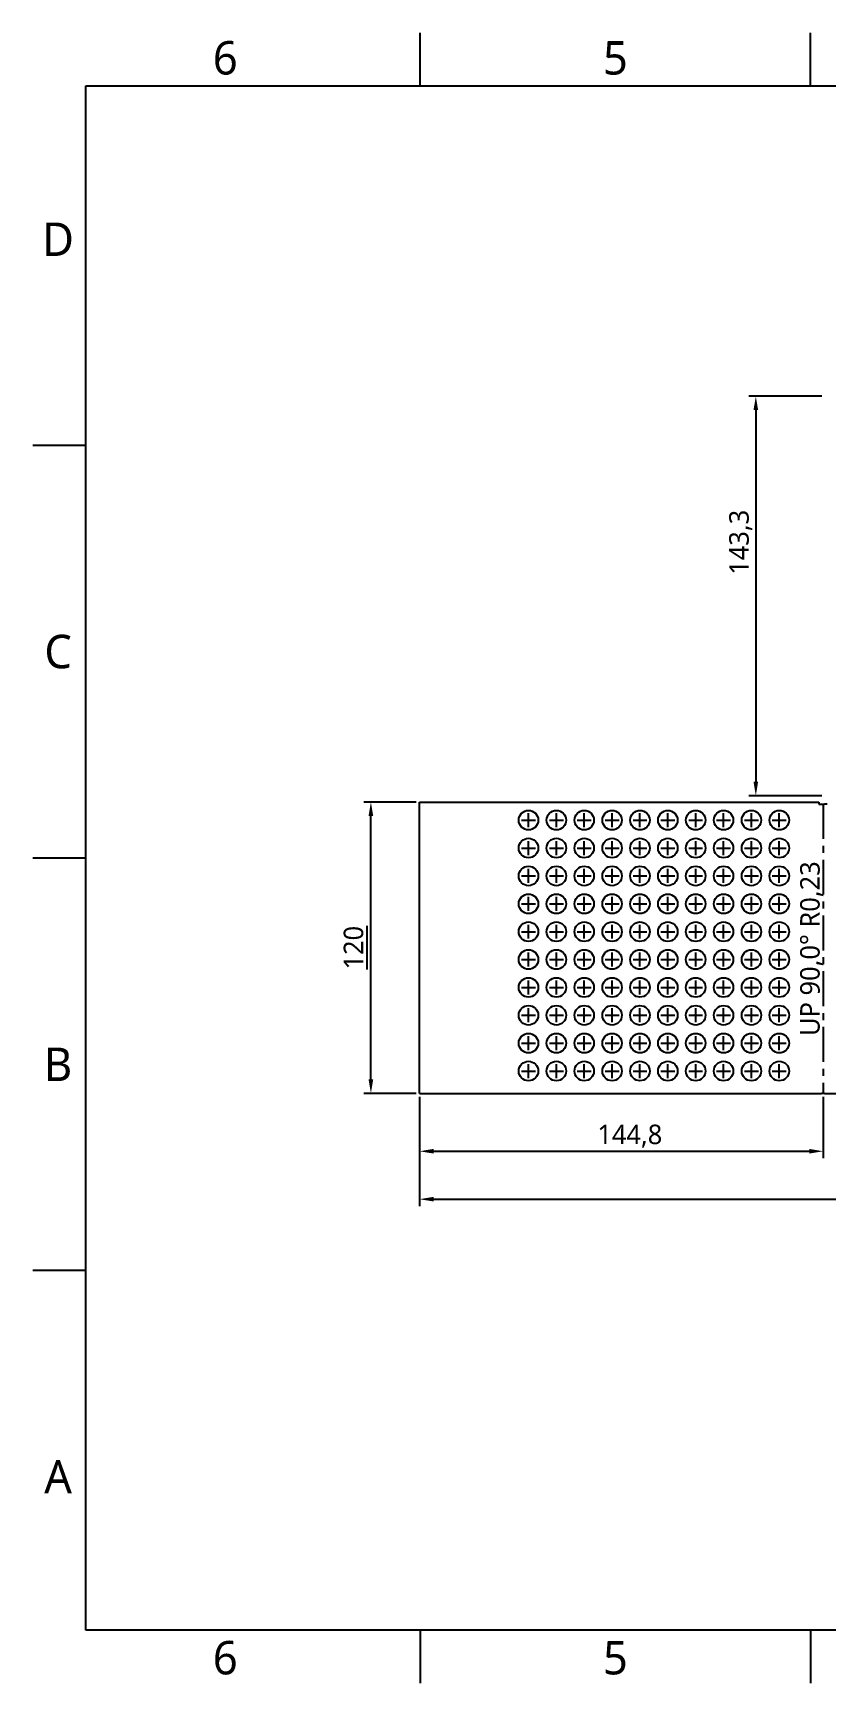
# Model space of a CAD drawing. Extents: x 1 to 420, y 0 to 296.
# Drawn here: x 1 to 143.1, y 0.5 to 296.5 of the extents above; entities that cross this region are included whole.
import ezdxf

# ---------------------------------------------------------------- set-up
doc = ezdxf.new("R2010")
doc.units = 0
doc.header["$LTSCALE"] = 12.7
doc.header["$PDMODE"] = 33
doc.header["$PDSIZE"] = 1
doc.linetypes.add('CENTER', pattern=[0.787402, 0.492126, -0.098425, 0.098425, -0.098425])
doc.layers.get('DEFPOINTS').update_dxf_attribs({"linetype": 'CONTINUOUS'})
for name, color, linetype in [('ANNOTATION_TEXT', 7, 'CONTINUOUS'), ('BORDER_FRAME', 7, 'CONTINUOUS'), ('BORDER_ZONES', 7, 'CONTINUOUS'), ('CENTERMARKS', 7, 'CONTINUOUS'), ('SHEETMETAL_BEND_LINES_UP', 7, 'CENTER'), ('VISIBLE', 7, 'CONTINUOUS')]:
    doc.layers.add(name, color=color, linetype=linetype)
doc.styles.add('ONSHAPE-STANDARD', font='NotoSans-Regular.ttf')
doc.styles.add('ONSHAPE-STANDARD-DIMENSION', font='')
doc.styles.get('ONSHAPE-STANDARD-DIMENSION').set_extended_font_data('Noto Sans')
doc.dimstyles.new('ONSHAPE-ISO-25$0', dxfattribs={"dimtxt": 3.5, "dimasz": 2.5, "dimexe": 1.25, "dimexo": 0.625, "dimtad": 1, "dimtxsty": 'ONSHAPE-STANDARD-DIMENSION', "dimcen": 2.5, "dimclrd": 7, "dimclre": 7, "dimclrt": 7, "dimazin": 3, "dimtfac": 1, "dimtmove": 0, "dimatfit": 3})

# ---------------------------------------------------------------- blocks, each defined once
blk = doc.blocks.new('*D2')
at = {"layer": 'ANNOTATION_TEXT', "color": 7}
for p, q in [((142.55, 231.34), (129.45, 231.34)), ((130.7, 228.84), (130.7, 162.18)), ((142.55, 159.68), (129.45, 159.68))]:
    blk.add_line(p, q, dxfattribs=at)
for points in [[(131.11, 228.84), (130.28, 228.84), (130.7, 231.34)], [(130.28, 162.18), (131.11, 162.18), (130.7, 159.68)]]:
    blk.add_solid(points, dxfattribs=at)
at = {"layer": 'DEFPOINTS', "color": 0}
for p in [(143.18, 231.34), (130.7, 159.68), (143.18, 159.68)]:
    blk.add_point(p, dxfattribs=at)
at = {"layer": 'ANNOTATION_TEXT', "color": 7, "insert": (127.99, 205.14), "char_height": 3.5, "attachment_point": 5, "rotation": 90, "style": 'ONSHAPE-STANDARD-DIMENSION'}
blk.add_mtext('143,3', dxfattribs=at)
blk = doc.blocks.new('*D3')
at = {"layer": 'ANNOTATION_TEXT', "color": 7}
for p, q in [((70.37, 105.66), (70.37, 86.04)), ((292.48, 105.66), (292.48, 86.04)), ((72.87, 87.29), (289.98, 87.29))]:
    blk.add_line(p, q, dxfattribs=at)
for points in [[(72.87, 87.71), (72.87, 86.88), (70.37, 87.29)], [(289.98, 86.88), (289.98, 87.71), (292.48, 87.29)]]:
    blk.add_solid(points, dxfattribs=at)
at = {"layer": 'DEFPOINTS', "color": 0}
for p in [(70.37, 106.28), (292.48, 106.28), (292.48, 87.29)]:
    blk.add_point(p, dxfattribs=at)
at = {"layer": 'ANNOTATION_TEXT', "color": 7, "insert": (181.43, 90.4), "char_height": 3.5, "attachment_point": 5, "style": 'ONSHAPE-STANDARD-DIMENSION'}
blk.add_mtext('\\L470\\l', dxfattribs=at)
blk = doc.blocks.new('*D4')
at = {"layer": 'ANNOTATION_TEXT', "color": 7}
for p, q in [((69.75, 158.53), (60.38, 158.53)), ((61.63, 108.78), (61.63, 156.03)), ((69.75, 106.28), (60.38, 106.28))]:
    blk.add_line(p, q, dxfattribs=at)
for points in [[(62.05, 156.03), (61.21, 156.03), (61.63, 158.53)], [(61.21, 108.78), (62.05, 108.78), (61.63, 106.28)]]:
    blk.add_solid(points, dxfattribs=at)
at = {"layer": 'DEFPOINTS', "color": 0}
for p in [(61.63, 158.53), (70.37, 158.53), (70.37, 106.28)]:
    blk.add_point(p, dxfattribs=at)
at = {"layer": 'ANNOTATION_TEXT', "color": 7, "insert": (58.52, 132.41), "char_height": 3.5, "attachment_point": 5, "rotation": 90, "style": 'ONSHAPE-STANDARD-DIMENSION'}
blk.add_mtext('\\L120\\l', dxfattribs=at)
blk = doc.blocks.new('*D5')
at = {"layer": 'ANNOTATION_TEXT', "color": 7}
for p, q in [((70.37, 105.66), (70.37, 94.64)), ((142.78, 105.66), (142.78, 94.64)), ((72.87, 95.89), (140.28, 95.89))]:
    blk.add_line(p, q, dxfattribs=at)
for points in [[(72.87, 96.31), (72.87, 95.48), (70.37, 95.89)], [(140.28, 95.48), (140.28, 96.31), (142.78, 95.89)]]:
    blk.add_solid(points, dxfattribs=at)
at = {"layer": 'DEFPOINTS', "color": 0}
for p in [(70.37, 106.28), (142.78, 106.28), (142.78, 95.89)]:
    blk.add_point(p, dxfattribs=at)
at = {"layer": 'ANNOTATION_TEXT', "color": 7, "insert": (108.09, 98.6), "char_height": 3.5, "attachment_point": 5, "style": 'ONSHAPE-STANDARD-DIMENSION'}
blk.add_mtext('144,8', dxfattribs=at)

msp = doc.modelspace()

# ---------------------------------------------------------------- linework, layer by layer
at = {"layer": 'BORDER_FRAME'}
for p, q in [((10.5, 10), (10.5, 287)), ((10.5, 287), (410.5, 287)), ((410.5, 10), (10.5, 10))]:
    msp.add_line(p, q, dxfattribs=at)
at = {"layer": 'BORDER_ZONES'}
for p, q in [((70.5, 287), (70.5, 296.5)), ((140.5, 287), (140.5, 296.5)), ((10.5, 222.5), (1, 222.5)), ((10.5, 148.5), (1, 148.5)), ((10.5, 74.5), (1, 74.5)), ((70.5, 10), (70.5, 0.5)), ((140.5, 10), (140.5, 0.5))]:
    msp.add_line(p, q, dxfattribs=at)
at = {"layer": 'CENTERMARKS', "linetype": 'CONTINUOUS'}
for p, q in [((88.6598, 155.2818), (91.1598, 155.2818)), ((89.9098, 154.0318), (89.9098, 156.5318)), ((93.6598, 155.2818), (96.1598, 155.2818)), ((94.9098, 154.0318), (94.9098, 156.5318)), ((98.6598, 155.2818), (101.1598, 155.2818)), ((99.9098, 154.0318), (99.9098, 156.5318)), ((103.6598, 155.2818), (106.1598, 155.2818)), ((104.9098, 154.0318), (104.9098, 156.5318)), ((108.6598, 155.2818), (111.1598, 155.2818)), ((109.9098, 154.0318), (109.9098, 156.5318)), ((113.6598, 155.2818), (116.1598, 155.2818)), ((114.9098, 154.0318), (114.9098, 156.5318)), ((118.6598, 155.2818), (121.1598, 155.2818)), ((119.9098, 154.0318), (119.9098, 156.5318)), ((123.6598, 155.2818), (126.1598, 155.2818)), ((124.9098, 154.0318), (124.9098, 156.5318)), ((128.6598, 155.2818), (131.1598, 155.2818)), ((129.9098, 154.0318), (129.9098, 156.5318)), ((133.6598, 155.2818), (136.1598, 155.2818)), ((134.9098, 154.0318), (134.9098, 156.5318)), ((89.9098, 149.0318), (89.9098, 151.5318)), ((94.9098, 149.0318), (94.9098, 151.5318)), ((99.9098, 149.0318), (99.9098, 151.5318)), ((104.9098, 149.0318), (104.9098, 151.5318)), ((109.9098, 149.0318), (109.9098, 151.5318)), ((114.9098, 149.0318), (114.9098, 151.5318)), ((119.9098, 149.0318), (119.9098, 151.5318)), ((124.9098, 149.0318), (124.9098, 151.5318)), ((129.9098, 149.0318), (129.9098, 151.5318)), ((134.9098, 149.0318), (134.9098, 151.5318)), ((88.6598, 150.2818), (91.1598, 150.2818)), ((93.6598, 150.2818), (96.1598, 150.2818)), ((98.6598, 150.2818), (101.1598, 150.2818)), ((103.6598, 150.2818), (106.1598, 150.2818)), ((108.6598, 150.2818), (111.1598, 150.2818)), ((113.6598, 150.2818), (116.1598, 150.2818)), ((118.6598, 150.2818), (121.1598, 150.2818)), ((123.6598, 150.2818), (126.1598, 150.2818)), ((128.6598, 150.2818), (131.1598, 150.2818)), ((133.6598, 150.2818), (136.1598, 150.2818)), ((88.6598, 145.2818), (91.1598, 145.2818)), ((89.9098, 144.0318), (89.9098, 146.5318)), ((93.6598, 145.2818), (96.1598, 145.2818)), ((94.9098, 144.0318), (94.9098, 146.5318)), ((98.6598, 145.2818), (101.1598, 145.2818)), ((99.9098, 144.0318), (99.9098, 146.5318)), ((103.6598, 145.2818), (106.1598, 145.2818)), ((104.9098, 144.0318), (104.9098, 146.5318)), ((108.6598, 145.2818), (111.1598, 145.2818)), ((109.9098, 144.0318), (109.9098, 146.5318)), ((113.6598, 145.2818), (116.1598, 145.2818)), ((114.9098, 144.0318), (114.9098, 146.5318)), ((118.6598, 145.2818), (121.1598, 145.2818)), ((119.9098, 144.0318), (119.9098, 146.5318)), ((123.6598, 145.2818), (126.1598, 145.2818)), ((124.9098, 144.0318), (124.9098, 146.5318)), ((128.6598, 145.2818), (131.1598, 145.2818)), ((129.9098, 144.0318), (129.9098, 146.5318)), ((133.6598, 145.2818), (136.1598, 145.2818)), ((134.9098, 144.0318), (134.9098, 146.5318)), ((88.6598, 140.2818), (91.1598, 140.2818)), ((89.9098, 139.0318), (89.9098, 141.5318)), ((93.6598, 140.2818), (96.1598, 140.2818)), ((94.9098, 139.0318), (94.9098, 141.5318)), ((98.6598, 140.2818), (101.1598, 140.2818)), ((99.9098, 139.0318), (99.9098, 141.5318)), ((103.6598, 140.2818), (106.1598, 140.2818)), ((104.9098, 139.0318), (104.9098, 141.5318)), ((108.6598, 140.2818), (111.1598, 140.2818)), ((109.9098, 139.0318), (109.9098, 141.5318)), ((113.6598, 140.2818), (116.1598, 140.2818)), ((114.9098, 139.0318), (114.9098, 141.5318)), ((118.6598, 140.2818), (121.1598, 140.2818)), ((119.9098, 139.0318), (119.9098, 141.5318)), ((123.6598, 140.2818), (126.1598, 140.2818)), ((124.9098, 139.0318), (124.9098, 141.5318)), ((128.6598, 140.2818), (131.1598, 140.2818)), ((129.9098, 139.0318), (129.9098, 141.5318)), ((133.6598, 140.2818), (136.1598, 140.2818)), ((134.9098, 139.0318), (134.9098, 141.5318)), ((89.9098, 134.0318), (89.9098, 136.5318)), ((94.9098, 134.0318), (94.9098, 136.5318)), ((99.9098, 134.0318), (99.9098, 136.5318)), ((104.9098, 134.0318), (104.9098, 136.5318)), ((109.9098, 134.0318), (109.9098, 136.5318)), ((114.9098, 134.0318), (114.9098, 136.5318)), ((119.9098, 134.0318), (119.9098, 136.5318)), ((124.9098, 134.0318), (124.9098, 136.5318)), ((129.9098, 134.0318), (129.9098, 136.5318)), ((134.9098, 134.0318), (134.9098, 136.5318)), ((88.6598, 135.2818), (91.1598, 135.2818)), ((93.6598, 135.2818), (96.1598, 135.2818)), ((98.6598, 135.2818), (101.1598, 135.2818)), ((103.6598, 135.2818), (106.1598, 135.2818)), ((108.6598, 135.2818), (111.1598, 135.2818)), ((113.6598, 135.2818), (116.1598, 135.2818)), ((118.6598, 135.2818), (121.1598, 135.2818)), ((123.6598, 135.2818), (126.1598, 135.2818)), ((128.6598, 135.2818), (131.1598, 135.2818)), ((133.6598, 135.2818), (136.1598, 135.2818)), ((88.6598, 130.2818), (91.1598, 130.2818)), ((89.9098, 129.0318), (89.9098, 131.5318)), ((93.6598, 130.2818), (96.1598, 130.2818)), ((94.9098, 129.0318), (94.9098, 131.5318)), ((98.6598, 130.2818), (101.1598, 130.2818)), ((99.9098, 129.0318), (99.9098, 131.5318)), ((103.6598, 130.2818), (106.1598, 130.2818)), ((104.9098, 129.0318), (104.9098, 131.5318)), ((108.6598, 130.2818), (111.1598, 130.2818)), ((109.9098, 129.0318), (109.9098, 131.5318)), ((113.6598, 130.2818), (116.1598, 130.2818)), ((114.9098, 129.0318), (114.9098, 131.5318)), ((118.6598, 130.2818), (121.1598, 130.2818)), ((119.9098, 129.0318), (119.9098, 131.5318)), ((123.6598, 130.2818), (126.1598, 130.2818)), ((124.9098, 129.0318), (124.9098, 131.5318)), ((128.6598, 130.2818), (131.1598, 130.2818)), ((129.9098, 129.0318), (129.9098, 131.5318)), ((133.6598, 130.2818), (136.1598, 130.2818)), ((134.9098, 129.0318), (134.9098, 131.5318)), ((88.6598, 125.2818), (91.1598, 125.2818)), ((89.9098, 124.0318), (89.9098, 126.5318)), ((93.6598, 125.2818), (96.1598, 125.2818)), ((94.9098, 124.0318), (94.9098, 126.5318)), ((98.6598, 125.2818), (101.1598, 125.2818)), ((99.9098, 124.0318), (99.9098, 126.5318)), ((103.6598, 125.2818), (106.1598, 125.2818)), ((104.9098, 124.0318), (104.9098, 126.5318)), ((108.6598, 125.2818), (111.1598, 125.2818)), ((109.9098, 124.0318), (109.9098, 126.5318)), ((113.6598, 125.2818), (116.1598, 125.2818)), ((114.9098, 124.0318), (114.9098, 126.5318)), ((118.6598, 125.2818), (121.1598, 125.2818)), ((119.9098, 124.0318), (119.9098, 126.5318)), ((123.6598, 125.2818), (126.1598, 125.2818)), ((124.9098, 124.0318), (124.9098, 126.5318)), ((128.6598, 125.2818), (131.1598, 125.2818)), ((129.9098, 124.0318), (129.9098, 126.5318)), ((133.6598, 125.2818), (136.1598, 125.2818)), ((134.9098, 124.0318), (134.9098, 126.5318)), ((89.9098, 119.0318), (89.9098, 121.5318)), ((94.9098, 119.0318), (94.9098, 121.5318)), ((99.9098, 119.0318), (99.9098, 121.5318)), ((104.9098, 119.0318), (104.9098, 121.5318)), ((109.9098, 119.0318), (109.9098, 121.5318)), ((114.9098, 119.0318), (114.9098, 121.5318)), ((119.9098, 119.0318), (119.9098, 121.5318)), ((124.9098, 119.0318), (124.9098, 121.5318)), ((129.9098, 119.0318), (129.9098, 121.5318)), ((134.9098, 119.0318), (134.9098, 121.5318)), ((88.6598, 120.2818), (91.1598, 120.2818)), ((93.6598, 120.2818), (96.1598, 120.2818)), ((98.6598, 120.2818), (101.1598, 120.2818)), ((103.6598, 120.2818), (106.1598, 120.2818)), ((108.6598, 120.2818), (111.1598, 120.2818)), ((113.6598, 120.2818), (116.1598, 120.2818)), ((118.6598, 120.2818), (121.1598, 120.2818)), ((123.6598, 120.2818), (126.1598, 120.2818)), ((128.6598, 120.2818), (131.1598, 120.2818)), ((133.6598, 120.2818), (136.1598, 120.2818)), ((89.9098, 114.0318), (89.9098, 116.5318)), ((94.9098, 114.0318), (94.9098, 116.5318)), ((99.9098, 114.0318), (99.9098, 116.5318)), ((104.9098, 114.0318), (104.9098, 116.5318)), ((109.9098, 114.0318), (109.9098, 116.5318)), ((114.9098, 114.0318), (114.9098, 116.5318)), ((119.9098, 114.0318), (119.9098, 116.5318)), ((124.9098, 114.0318), (124.9098, 116.5318)), ((129.9098, 114.0318), (129.9098, 116.5318)), ((134.9098, 114.0318), (134.9098, 116.5318)), ((88.6598, 115.2818), (91.1598, 115.2818)), ((93.6598, 115.2818), (96.1598, 115.2818)), ((98.6598, 115.2818), (101.1598, 115.2818)), ((103.6598, 115.2818), (106.1598, 115.2818)), ((108.6598, 115.2818), (111.1598, 115.2818)), ((113.6598, 115.2818), (116.1598, 115.2818)), ((118.6598, 115.2818), (121.1598, 115.2818)), ((123.6598, 115.2818), (126.1598, 115.2818)), ((128.6598, 115.2818), (131.1598, 115.2818)), ((133.6598, 115.2818), (136.1598, 115.2818)), ((88.6598, 110.2818), (91.1598, 110.2818)), ((89.9098, 109.0318), (89.9098, 111.5318)), ((93.6598, 110.2818), (96.1598, 110.2818)), ((94.9098, 109.0318), (94.9098, 111.5318)), ((98.6598, 110.2818), (101.1598, 110.2818)), ((99.9098, 109.0318), (99.9098, 111.5318)), ((103.6598, 110.2818), (106.1598, 110.2818)), ((104.9098, 109.0318), (104.9098, 111.5318)), ((108.6598, 110.2818), (111.1598, 110.2818)), ((109.9098, 109.0318), (109.9098, 111.5318)), ((113.6598, 110.2818), (116.1598, 110.2818)), ((114.9098, 109.0318), (114.9098, 111.5318)), ((118.6598, 110.2818), (121.1598, 110.2818)), ((119.9098, 109.0318), (119.9098, 111.5318)), ((123.6598, 110.2818), (126.1598, 110.2818)), ((124.9098, 109.0318), (124.9098, 111.5318)), ((128.6598, 110.2818), (131.1598, 110.2818)), ((129.9098, 109.0318), (129.9098, 111.5318)), ((133.6598, 110.2818), (136.1598, 110.2818)), ((134.9098, 109.0318), (134.9098, 111.5318))]:
    msp.add_line(p, q, dxfattribs=at)
at = {"layer": 'SHEETMETAL_BEND_LINES_UP'}
msp.add_line((142.7768, 158.1839), (142.7768, 106.2818), dxfattribs=at)
at = {"layer": 'VISIBLE'}
for p, q in [((70.3748, 158.5318), (142.0268, 158.5318)), ((70.3748, 106.2818), (70.3748, 158.5318)), ((142.0268, 158.5318), (142.0268, 158.1839)), ((142.0268, 158.1839), (142.5098, 158.1839)), ((142.5098, 158.1839), (143.0438, 158.1839)), ((143.5268, 158.1839), (143.0438, 158.1839)), ((70.3748, 106.2818), (142.5098, 106.2818)), ((143.0438, 106.2818), (142.5098, 106.2818)), ((143.0438, 106.2818), (219.8138, 106.2818))]:
    msp.add_line(p, q, dxfattribs=at)
for centre in [(89.9098, 155.2818), (94.9098, 155.2818), (99.9098, 155.2818), (104.9098, 155.2818), (109.9098, 155.2818), (114.9098, 155.2818), (119.9098, 155.2818), (124.9098, 155.2818), (129.9098, 155.2818), (134.9098, 155.2818), (89.9098, 150.2818), (94.9098, 150.2818), (99.9098, 150.2818), (104.9098, 150.2818), (109.9098, 150.2818), (114.9098, 150.2818), (119.9098, 150.2818), (124.9098, 150.2818), (129.9098, 150.2818), (134.9098, 150.2818), (89.9098, 145.2818), (94.9098, 145.2818), (99.9098, 145.2818), (104.9098, 145.2818), (109.9098, 145.2818), (114.9098, 145.2818), (119.9098, 145.2818), (124.9098, 145.2818), (129.9098, 145.2818), (134.9098, 145.2818), (89.9098, 140.2818), (94.9098, 140.2818), (99.9098, 140.2818), (104.9098, 140.2818), (109.9098, 140.2818), (114.9098, 140.2818), (119.9098, 140.2818), (124.9098, 140.2818), (129.9098, 140.2818), (134.9098, 140.2818), (89.9098, 135.2818), (94.9098, 135.2818), (99.9098, 135.2818), (104.9098, 135.2818), (109.9098, 135.2818), (114.9098, 135.2818), (119.9098, 135.2818), (124.9098, 135.2818), (129.9098, 135.2818), (134.9098, 135.2818), (89.9098, 130.2818), (94.9098, 130.2818), (99.9098, 130.2818), (104.9098, 130.2818), (109.9098, 130.2818), (114.9098, 130.2818), (119.9098, 130.2818), (124.9098, 130.2818), (129.9098, 130.2818), (134.9098, 130.2818), (89.9098, 125.2818), (94.9098, 125.2818), (99.9098, 125.2818), (104.9098, 125.2818), (109.9098, 125.2818), (114.9098, 125.2818), (119.9098, 125.2818), (124.9098, 125.2818), (129.9098, 125.2818), (134.9098, 125.2818), (89.9098, 120.2818), (94.9098, 120.2818), (99.9098, 120.2818), (104.9098, 120.2818), (109.9098, 120.2818), (114.9098, 120.2818), (119.9098, 120.2818), (124.9098, 120.2818), (129.9098, 120.2818), (134.9098, 120.2818), (89.9098, 115.2818), (94.9098, 115.2818), (99.9098, 115.2818), (104.9098, 115.2818), (109.9098, 115.2818), (114.9098, 115.2818), (119.9098, 115.2818), (124.9098, 115.2818), (129.9098, 115.2818), (134.9098, 115.2818), (89.9098, 110.2818), (94.9098, 110.2818), (99.9098, 110.2818), (104.9098, 110.2818), (109.9098, 110.2818), (114.9098, 110.2818), (119.9098, 110.2818), (124.9098, 110.2818), (129.9098, 110.2818), (134.9098, 110.2818)]:
    msp.add_circle(centre, 1.75, dxfattribs=at)

# ---------------------------------------------------------------- texts
at = {"layer": 'ANNOTATION_TEXT', "color": 7, "insert": (138.6518, 132.2329), "char_height": 3.5, "attachment_point": 2, "rotation": 90, "style": 'ONSHAPE-STANDARD-DIMENSION'}
msp.add_mtext('{\\fNoto Sans;UP 90,0° R0,23}', dxfattribs=at)
at = {"layer": 'BORDER_ZONES', "char_height": 6, "attachment_point": 5, "style": 'ONSHAPE-STANDARD'}
for s, insert in [('6', (35.5, 292)), ('5', (105.5, 292)), ('D', (5.5, 259.5)), ('C', (5.5, 185.5)), ('B', (5.5, 111.5)), ('A', (5.5, 37.5)), ('6', (35.5, 5)), ('5', (105.5, 5))]:
    msp.add_mtext(s, dxfattribs=dict(at, insert=insert))

# ---------------------------------------------------------------- dimensions: what is measured, and where the dimension line sits
at = {"layer": 'ANNOTATION_TEXT'}
dim = msp.add_linear_dim(base=(130.6957, 159.6839), p1=(143.1788, 231.3359), p2=(143.1788, 159.6839), angle=270, dimstyle='ONSHAPE-ISO-25$0', override={"dimlfac": 2, "dimpost": ''}, dxfattribs=at)
dim.commit()
dim.dimension.update_dxf_attribs({"geometry": '*D2', "text_midpoint": (130.6957, 205.1377), "dimtype": 161})
dim = msp.add_linear_dim(base=(61.6295, 158.5318), p1=(70.3748, 106.2818), p2=(70.3748, 158.5318), angle=90, text='%%u120', dimstyle='ONSHAPE-ISO-25$0', override={"dimlfac": 2, "dimpost": ''}, dxfattribs=at)
dim.commit()
dim.dimension.update_dxf_attribs({"geometry": '*D4', "text_midpoint": (61.6295, 132.4068), "dimtype": 161})
dim = msp.add_linear_dim(base=(292.4829, 87.2934), p1=(70.3748, 106.2818), p2=(292.4829, 106.2818), text='%%u470', dimstyle='ONSHAPE-ISO-25$0', override={"dimlfac": 2, "dimpost": ''}, dxfattribs=at)
dim.commit()
dim.dimension.update_dxf_attribs({"geometry": '*D3', "text_midpoint": (181.4288, 87.2934), "dimtype": 160})
dim = msp.add_linear_dim(base=(142.7768, 95.8943), p1=(70.3748, 106.2818), p2=(142.7768, 106.2818), dimstyle='ONSHAPE-ISO-25$0', override={"dimlfac": 2, "dimpost": ''}, dxfattribs=at)
dim.commit()
dim.dimension.update_dxf_attribs({"geometry": '*D5', "text_midpoint": (108.0853, 95.8943), "dimtype": 160})

doc.saveas('drawing.dxf')
